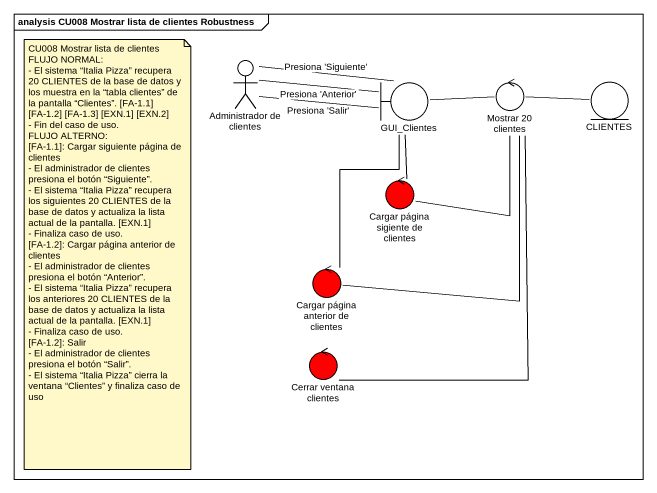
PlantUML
@startuml
mainframe analysis CU008 Mostrar lista de clientes Robustness
actor "Administrador de clientes" as Administrador_de_clientes
boundary GUI_Clientes
control "Mostrar 20 clientes" as Mostrar_20_clientes
entity CLIENTES
control "Cargar página sigiente de clientes" as Cargar_página_sigiente_de #FF0000
control "Cargar página anterior de clientes" as Cargar_página_anterior_de #FF0000
control "Cerrar ventana clientes" as Cerrar_ventana_clientes #FF0000
Administrador_de_clientes -right- GUI_Clientes : Presiona 'Siguiente'
Administrador_de_clientes -right- GUI_Clientes : Presiona 'Anterior'
Administrador_de_clientes -right- GUI_Clientes : Presiona 'Salir'
GUI_Clientes -right- Mostrar_20_clientes
GUI_Clientes -- Cargar_página_anterior_de
Mostrar_20_clientes -right- CLIENTES
Mostrar_20_clientes -- Cerrar_ventana_clientes
Cargar_página_sigiente_de -up- GUI_Clientes
Cargar_página_sigiente_de -up- Mostrar_20_clientes
Cargar_página_anterior_de -up- Mostrar_20_clientes
note as N1
  CU008 Mostrar lista de clientes
  FLUJO NORMAL:
  - El sistema “Italia Pizza” recupera 20 CLIENTES de la base de datos y los muestra en la “tabla clientes” de la pantalla “Clientes”. [FA-1.1] [FA-1.2] [FA-1.3] [EXN.1] [EXN.2]
  - Fin del caso de uso.
  FLUJO ALTERNO:
  [FA-1.1]: Cargar siguiente página de clientes
  - El administrador de clientes presiona el botón “Siguiente”.
  - El sistema “Italia Pizza” recupera los siguientes 20 CLIENTES de la base de datos y actualiza la lista actual de la pantalla. [EXN.1]
  - Finaliza caso de uso.
  [FA-1.2]: Cargar página anterior de clientes
  - El administrador de clientes presiona el botón “Anterior”.
  - El sistema “Italia Pizza” recupera los anteriores 20 CLIENTES de la base de datos y actualiza la lista actual de la pantalla. [EXN.1]
  - Finaliza caso de uso.
  [FA-1.2]: Salir
  - El administrador de clientes presiona el botón “Salir”.
  - El sistema “Italia Pizza” cierra la ventana “Clientes” y finaliza caso de uso
end note
@enduml
